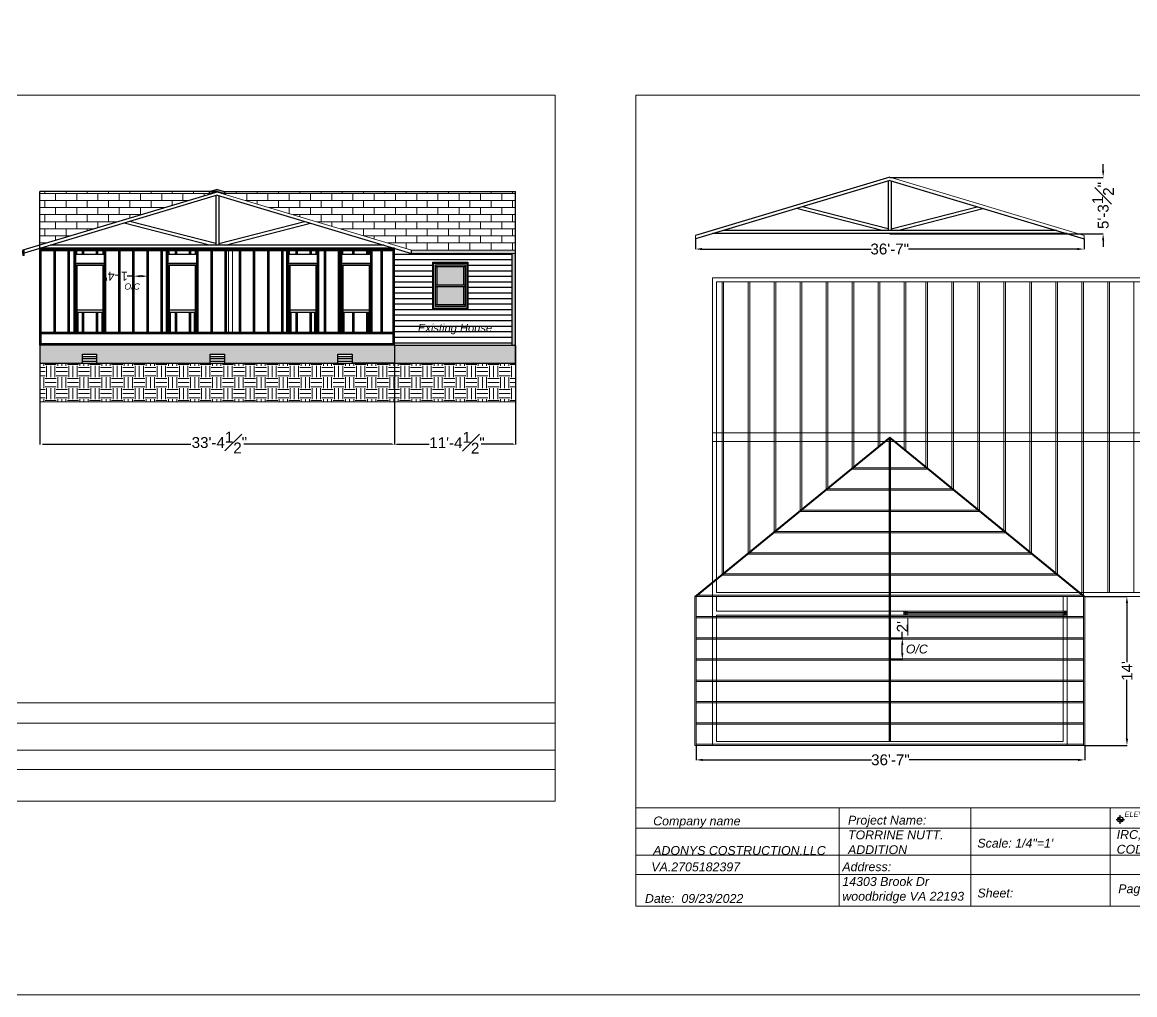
# Model space of a CAD drawing. Header units: inches. Extents: x 173 to 6056, y 183 to 2455.
# Drawn here: x 2074 to 3331, y 183 to 1281 of the extents above; entities that cross this region are included whole.
import ezdxf

# ---------------------------------------------------------------- set-up
doc = ezdxf.new("R2010")
doc.units = ezdxf.units.IN
doc.header["$MEASUREMENT"] = 0
doc.header["$PDMODE"] = 2
doc.header["$PDSIZE"] = 5
doc.layers.add('Back wall framing', color=7, linetype='Continuous')
doc.layers.add('Insulation', color=7, linetype='Continuous')
doc.styles.add('Annotative', font='arial.ttf')
doc.styles.get("Standard").update_dxf_attribs({"font": 'ariali.ttf', "height": 10})
doc.dimstyles.get("Standard").update_dxf_attribs({"dimtxt": 12.25, "dimasz": 7.43, "dimexe": 0.18, "dimexo": 0.0625, "dimgap": 0.09, "dimtad": 0, "dimzin": 0, "dimdsep": 46, "dimlunit": 4, "dimtxsty": 'Annotative', "dimcen": 0.09, "dimadec": 0, "dimazin": 0, "dimtfac": 1, "dimtofl": 0, "dimtmove": 0, "dimatfit": 3, "dimfxl": 1, "dimfrac": 1, "dimtolj": 1, "dimtzin": 0, "dimlwd": -1, "dimarcsym": 0})

# ---------------------------------------------------------------- blocks, each defined once
blk = doc.blocks.new('*D50')
at = {"color": 0, "ltscale": 0.08, "transparency": 16777216}
for p, q in [((3068, 585.1), (3068, 592.5)), ((3068, 568.5), (3068, 577.6))]:
    blk.add_line(p, q, dxfattribs=at)
at = {"color": 0, "lineweight": -2, "ltscale": 0.08, "transparency": 16777216}
for p, q in [((3054.6, 585.1), (3068.2, 585.1)), ((3054.6, 561.1), (3068.2, 561.1))]:
    blk.add_line(p, q, dxfattribs=at)
at = {"color": 0, "linetype": 'Continuous', "lineweight": 0, "ltscale": 0.08, "transparency": 16777216}
for points in [[(3066.8, 577.6), (3069.3, 577.6), (3068, 585.1)], [(3066.8, 568.5), (3069.3, 568.5), (3068, 561.1)]]:
    blk.add_solid(points, dxfattribs=at)
at = {"layer": 'Defpoints', "color": 0, "linetype": 'Continuous', "lineweight": 0, "ltscale": 0.08, "transparency": 16777216}
for p in [(3054.6, 585.1), (3068, 585.1), (3054.6, 561.1)]:
    blk.add_point(p, dxfattribs=at)
at = {"color": 0, "linetype": 'Continuous', "lineweight": 0, "ltscale": 0.08, "transparency": 16777216, "insert": (3068, 598.3), "char_height": 12.25, "attachment_point": 5, "rotation": 90, "style": 'Annotative'}
blk.add_mtext("\\A1;2'", dxfattribs=at)
blk = doc.blocks.new('*D51')
at = {"color": 0, "lineweight": -2, "ltscale": 0.08, "transparency": 16777216}
for p, q in [((3274.1, 632.3), (3321.9, 632.3)), ((3274.1, 464.3), (3321.9, 464.3))]:
    blk.add_line(p, q, dxfattribs=at)
at = {"color": 0, "ltscale": 0.08, "transparency": 16777216}
for p, q in [((3321.7, 624.9), (3321.7, 558.2)), ((3321.7, 471.8), (3321.7, 538.4))]:
    blk.add_line(p, q, dxfattribs=at)
at = {"color": 0, "linetype": 'Continuous', "lineweight": 0, "ltscale": 0.08, "transparency": 16777216}
for points in [[(3320.4, 624.9), (3322.9, 624.9), (3321.7, 632.3)], [(3320.4, 471.8), (3322.9, 471.8), (3321.7, 464.3)]]:
    blk.add_solid(points, dxfattribs=at)
at = {"layer": 'Defpoints', "color": 0, "linetype": 'Continuous', "lineweight": 0, "ltscale": 0.08, "transparency": 16777216}
for p in [(3274.1, 632.3), (3321.7, 632.3), (3274.1, 464.3)]:
    blk.add_point(p, dxfattribs=at)
at = {"color": 0, "linetype": 'Continuous', "lineweight": 0, "ltscale": 0.08, "transparency": 16777216, "insert": (3321.7, 548.3), "char_height": 12.25, "attachment_point": 5, "rotation": 90, "style": 'Annotative'}
blk.add_mtext("\\A1;14'", dxfattribs=at)
blk = doc.blocks.new('*D52')
at = {"color": 0, "lineweight": -2, "ltscale": 0.08, "transparency": 16777216}
for p, q in [((2835.1, 464.3), (2835.1, 447.7)), ((3274.1, 464.3), (3274.1, 447.7))]:
    blk.add_line(p, q, dxfattribs=at)
at = {"color": 0, "ltscale": 0.08, "transparency": 16777216}
for p, q in [((2842.5, 447.9), (3033.4, 447.9)), ((3266.6, 447.9), (3075.7, 447.9))]:
    blk.add_line(p, q, dxfattribs=at)
at = {"color": 0, "linetype": 'Continuous', "lineweight": 0, "ltscale": 0.08, "transparency": 16777216}
for points in [[(2842.5, 449.1), (2842.5, 446.6), (2835.1, 447.9)], [(3266.6, 449.1), (3266.6, 446.6), (3274.1, 447.9)]]:
    blk.add_solid(points, dxfattribs=at)
at = {"layer": 'Defpoints', "color": 0, "linetype": 'Continuous', "lineweight": 0, "ltscale": 0.08, "transparency": 16777216}
for p in [(2835.1, 464.3), (3274.1, 464.3), (2835.1, 447.9)]:
    blk.add_point(p, dxfattribs=at)
at = {"color": 0, "linetype": 'Continuous', "lineweight": 0, "ltscale": 0.08, "transparency": 16777216, "insert": (3054.6, 447.9), "char_height": 12.25, "attachment_point": 5, "style": 'Annotative'}
blk.add_mtext('\\A1;36\'-7"', dxfattribs=at)
blk = doc.blocks.new('*D53')
at = {"color": 0, "lineweight": -2, "ltscale": 0.08, "transparency": 16777216}
for p, q in [((2834.4, 1036.3), (2834.4, 1024.5)), ((3273.3, 1036.3), (3273.3, 1024.5))]:
    blk.add_line(p, q, dxfattribs=at)
at = {"color": 0, "ltscale": 0.08, "transparency": 16777216}
for p, q in [((2841.8, 1024.7), (3032.7, 1024.7)), ((3265.8, 1024.7), (3074.9, 1024.7))]:
    blk.add_line(p, q, dxfattribs=at)
at = {"color": 0, "linetype": 'Continuous', "lineweight": 0, "ltscale": 0.08, "transparency": 16777216}
for points in [[(2841.8, 1026), (2841.8, 1023.5), (2834.4, 1024.7)], [(3265.8, 1026), (3265.8, 1023.5), (3273.3, 1024.7)]]:
    blk.add_solid(points, dxfattribs=at)
at = {"layer": 'Defpoints', "color": 0, "linetype": 'Continuous', "lineweight": 0, "ltscale": 0.08, "transparency": 16777216}
for p in [(2834.4, 1036.4), (3273.3, 1036.3), (3273.3, 1024.7)]:
    blk.add_point(p, dxfattribs=at)
at = {"color": 0, "linetype": 'Continuous', "lineweight": 0, "ltscale": 0.08, "transparency": 16777216, "insert": (3053.8, 1024.7), "char_height": 12.25, "attachment_point": 5, "style": 'Annotative'}
blk.add_mtext('\\A1;36\'-7"', dxfattribs=at)
blk = doc.blocks.new('*D54')
at = {"color": 0, "ltscale": 0.08, "transparency": 16777216}
for p, q in [((3294.8, 1113.2), (3294.8, 1120.6)), ((3294.8, 1034.7), (3294.8, 1027.3))]:
    blk.add_line(p, q, dxfattribs=at)
at = {"color": 0, "lineweight": -2, "ltscale": 0.08, "transparency": 16777216}
for p, q in [((3053.9, 1105.7), (3295, 1105.7)), ((3053.9, 1042.1), (3295, 1042.1))]:
    blk.add_line(p, q, dxfattribs=at)
at = {"color": 0, "linetype": 'Continuous', "lineweight": 0, "ltscale": 0.08, "transparency": 16777216}
for points in [[(3293.6, 1113.2), (3296, 1113.2), (3294.8, 1105.7)], [(3293.6, 1034.7), (3296, 1034.7), (3294.8, 1042.1)]]:
    blk.add_solid(points, dxfattribs=at)
at = {"layer": 'Defpoints', "color": 0, "linetype": 'Continuous', "lineweight": 0, "ltscale": 0.08, "transparency": 16777216}
for p in [(3053.8, 1105.7), (3294.8, 1105.7), (3053.8, 1042.1)]:
    blk.add_point(p, dxfattribs=at)
at = {"color": 0, "linetype": 'Continuous', "lineweight": 0, "ltscale": 0.08, "transparency": 16777216, "insert": (3294.8, 1073.9), "char_height": 12.25, "attachment_point": 5, "rotation": 90, "style": 'Annotative'}
blk.add_mtext('\\A1;5\'-3{\\H1x;\\S1#2;}"', dxfattribs=at)
blk = doc.blocks.new('Elevation Symbol - Imperial')
at = {"color": 0}
for p, q in [((0, 0), (0.2, 0)), ((0.1, -0.1), (0.1, 0.1))]:
    blk.add_line(p, q, dxfattribs=at)
at = {"color": 0, "const_width": 0.0625}
for points in [[(0.1, 0.03125, 0.41421356), (0.06875, 0, 1)], [(0.1, -0.03125, 0.41421356), (0.13125, 0, 1)]]:
    blk.add_lwpolyline(points, format="xyb", dxfattribs=at)
at = {"color": 0}
blk.add_circle((0.1, 0), 0.0625, dxfattribs=at)
blk.add_attdef('ELEVATION', (0.2, 0.0625), '', height=0.125, dxfattribs=at)
blk = doc.blocks.new('*U111')
at = {"layer": 'Insulation', "linetype": 'Continuous', "lineweight": 0, "ltscale": 0.2}
for p, q in [((-475.1, -374.7), (-475.1, -485.9)), ((-326.3, -374.7), (-326.3, -485.9)), ((-168.9, -374.7), (-168.9, -485.9)), ((-704.6, -397.8), (808.7, -397.8)), ((-704.6, -428.3), (808.7, -428.3)), ((-704.6, -450), (808.7, -450))]:
    blk.add_line(p, q, dxfattribs=at)
for points in [[(-704.6, 430), (808.7, 430), (808.7, -374.7), (-704.6, -374.7)], [(-704.6, -374.7), (808.7, -374.7), (808.7, -485.9), (-704.6, -485.9)]]:
    blk.add_lwpolyline(points, close=True, dxfattribs=at)
at = {"layer": 'Insulation', "linetype": 'Continuous', "lineweight": 0, "ltscale": 0.2, "xscale": 48, "yscale": 48, "zscale": 48}
blk.add_blockref('Elevation Symbol - Imperial', (-162.3, -388), dxfattribs=at).add_auto_attribs({'ELEVATION': 'ELEV'})
at = {"linetype": 'Continuous', "lineweight": 0, "ltscale": 0.08, "char_height": 10, "attachment_point": 1}
for s, width, insert in [('IRC,2018 INTER, CONS. CODE', 161.562, (-161.6, -399.9)), ('VA.2705182397', 17.494, (-687.1, -436.5))]:
    blk.add_mtext_dynamic_manual_height_columns(s, width=width, gutter_width=50, heights=[0], dxfattribs=dict(at, insert=insert))
at = {"layer": 'Insulation', "linetype": 'Continuous', "lineweight": 0, "ltscale": 0.2, "char_height": 10, "attachment_point": 1}
for s, insert in [('Company name \\P\\PADONYS COSTRUCTION.LLC', (-685, -384.6)), ("16'", (-123.8, -380.4)), ('Page#', (-159.8, -461.2)), ('Sheet:', (-318.8, -466))]:
    blk.add_mtext(s, dxfattribs=dict(at, insert=insert))
for s, width, gutter_width, insert in [('Project Name:\\PTORRINE NUTT.  \\PADDITION ', 129.423, 20, (-465, -383.7)), ('Scale: 1/4"=1\'', 133.022, 50, (-318.9, -409.7)), ('Address:\\P14303 Brook Dr\\Pwoodbridge VA 22193', 143.463, 50, (-471.4, -436.3))]:
    blk.add_mtext_dynamic_manual_height_columns(s, width=width, gutter_width=gutter_width, heights=[0], dxfattribs=dict(at, insert=insert))
at = {"layer": 'Insulation', "linetype": 'Continuous', "lineweight": 0, "ltscale": 0.2, "insert": (-694.3, -472.1), "char_height": 10, "width": 141.209, "attachment_point": 1}
blk.add_mtext('Date:  09/23/2022', dxfattribs=at)
blk = doc.blocks.new('*D80')
at = {"color": 0, "ltscale": 0.08, "transparency": 16777216}
for p, q in [((2199.9, 994.1), (2192.5, 994.1)), ((2208.5, 994.1), (2207.4, 994.1))]:
    blk.add_line(p, q, dxfattribs=at)
at = {"color": 0, "lineweight": -2, "ltscale": 0.08, "transparency": 16777216}
for p, q in [((2199.9, 994.1), (2199.9, 993.9)), ((2215.9, 994.1), (2215.9, 993.9))]:
    blk.add_line(p, q, dxfattribs=at)
at = {"color": 0, "linetype": 'Continuous', "lineweight": 0, "ltscale": 0.08, "transparency": 16777216}
for points in [[(2207.4, 995.3), (2207.4, 992.9), (2199.9, 994.1)], [(2208.5, 995.3), (2208.5, 992.9), (2215.9, 994.1)]]:
    blk.add_solid(points, dxfattribs=at)
at = {"layer": 'Defpoints', "color": 0, "linetype": 'Continuous', "lineweight": 0, "ltscale": 0.08, "transparency": 16777216}
for p in [(2199.9, 994.1), (2215.9, 994.1), (2215.9, 994.1)]:
    blk.add_point(p, dxfattribs=at)
at = {"color": 0, "linetype": 'Continuous', "lineweight": 0, "ltscale": 0.08, "transparency": 16777216, "insert": (2179.6, 994.1), "char_height": 10, "attachment_point": 5, "rotation": 180, "style": 'Annotative'}
blk.add_mtext('\\A1;1\'-4"', dxfattribs=at)
blk = doc.blocks.new('*U113')
at = {"layer": 'Insulation', "linetype": 'Continuous', "lineweight": 0, "ltscale": 0.2}
for p, q in [((-475.1, -374.7), (-475.1, -485.9)), ((-326.3, -374.7), (-326.3, -485.9)), ((-168.9, -374.7), (-168.9, -485.9)), ((-704.6, -397.8), (699.8, -397.8)), ((-704.6, -428.3), (699.8, -428.3)), ((-704.6, -450), (699.8, -450))]:
    blk.add_line(p, q, dxfattribs=at)
for points in [[(-704.6, 311.5), (699.8, 311.5), (699.8, -374.7), (-704.6, -374.7)], [(-704.6, -374.7), (699.8, -374.7), (699.8, -485.9), (-704.6, -485.9)]]:
    blk.add_lwpolyline(points, close=True, dxfattribs=at)
at = {"layer": 'Insulation', "linetype": 'Continuous', "lineweight": 0, "ltscale": 0.2, "xscale": 48, "yscale": 48, "zscale": 48}
blk.add_blockref('Elevation Symbol - Imperial', (-162.3, -388), dxfattribs=at).add_auto_attribs({'ELEVATION': 'ELEV'})
at = {"linetype": 'Continuous', "lineweight": 0, "ltscale": 0.08, "char_height": 10, "attachment_point": 1}
for s, width, insert in [('IRC,2018 INTER, CONS. CODE', 161.562, (-161.6, -399.9)), ('VA.2705182397', 17.494, (-687.1, -436.5))]:
    blk.add_mtext_dynamic_manual_height_columns(s, width=width, gutter_width=50, heights=[0], dxfattribs=dict(at, insert=insert))
at = {"layer": 'Insulation', "linetype": 'Continuous', "lineweight": 0, "ltscale": 0.2, "char_height": 10, "attachment_point": 1}
for s, insert in [('Company name \\P\\PADONYS COSTRUCTION.LLC', (-685, -384.6)), ("16'", (-123.8, -380.4)), ('Page#', (-159.8, -461.2)), ('Sheet:', (-318.8, -466))]:
    blk.add_mtext(s, dxfattribs=dict(at, insert=insert))
for s, width, gutter_width, insert in [('Project Name:\\PTORRINE NUTT.  \\PADDITION ', 129.423, 20, (-465, -383.7)), ('Scale: 1/4"=1\'', 133.022, 50, (-318.9, -409.7)), ('Address:\\P14303 Brook Dr\\Pwoodbridge VA 22193', 143.463, 50, (-471.4, -436.3))]:
    blk.add_mtext_dynamic_manual_height_columns(s, width=width, gutter_width=gutter_width, heights=[0], dxfattribs=dict(at, insert=insert))
at = {"layer": 'Insulation', "linetype": 'Continuous', "lineweight": 0, "ltscale": 0.2, "insert": (-694.3, -472.1), "char_height": 10, "width": 141.209, "attachment_point": 1}
blk.add_mtext('Date:  09/23/2022', dxfattribs=at)

msp = doc.modelspace()

# ---------------------------------------------------------------- hatches: boundary and pattern name
at = {"linetype": 'Continuous', "lineweight": 0, "ltscale": 0.2}
h = msp.add_hatch(dxfattribs=at)
h.set_pattern_fill('AR-BRSTD', scale=3, angle=900)
h.set_pattern_definition([(180, (4487.604, 1103.612), (-7e-15, -8.001), []), (270, (4487.604, 1103.612), (12, -8.001), [8.001, -8.001])])
h.paths.add_polyline_path([(2513.885, 1023.407), (2631.174, 1023.407), (2631.174, 1089.804), (2301.613, 1089.804), (2303.069, 1089.383), (2303.069, 1087.3), (2295.513, 1089.489), (2294.408, 1089.158)])
h.paths.add_polyline_path([(2094.174, 1029.223), (2295.513, 1089.489), (2294.424, 1089.804), (2285.78, 1087.3), (2285.78, 1089.804), (2094.174, 1089.804)])
h = msp.add_hatch(color=250, dxfattribs=at)
h.dxf.hatch_style = 1
h.paths.add_polyline_path([(2513.885, 1019.753), (2631.174, 1019.753), (2631.174, 1023.407), (2513.885, 1023.407)])
h.paths.add_polyline_path([(2627.174, 916.058), (2631.174, 916.058), (2631.174, 1019.753), (2627.174, 1019.753)])
at = {"linetype": 'Continuous', "lineweight": 0, "ltscale": 0.08}
h = msp.add_hatch(dxfattribs=at)
h.set_pattern_fill('EARTH', scale=50, angle=900)
h.set_pattern_definition([(180, (4487.604, 1103.612), (-12.5, -12.5), [12.5, -12.5]), (180, (4487.604, 1098.924), (-12.5, -12.5), [12.5, -12.5]), (180, (4487.604, 1094.237), (-12.5, -12.5), [12.5, -12.5]), (270, (4486.041, 1092.674), (12.5, -12.5), [12.5, -12.5]), (270, (4481.354, 1092.674), (12.5, -12.5), [12.5, -12.5]), (270, (4476.666, 1092.674), (12.5, -12.5), [12.5, -12.5])])
h.paths.add_polyline_path([(2094.174, 896.058), (2094.174, 852.381), (2494.674, 852.381), (2494.674, 896.058), (2446.674, 896.058)])
h.paths.add_polyline_path([(2631.174, 852.381), (2631.174, 896.058), (2494.674, 896.058), (2494.674, 852.381)])
at = {"layer": 'Back wall framing'}
h = msp.add_hatch(color=250, dxfattribs=at)
h.dxf.hatch_style = 1
h.paths.add_polyline_path([(2294.424, 1089.804), (2303.069, 1087.3), (2303.069, 1089.383), (2294.424, 1091.886), (2285.78, 1089.383), (2285.78, 1087.3)])
h = msp.add_hatch(dxfattribs=at)
h.set_pattern_fill('LINE', color=256, scale=50, angle=900)
h.set_pattern_definition([(180, (4487.6036, 3706.512), (-5e-15, -6.25), [])])
h.paths.add_polyline_path([(2627.174, 916.058), (2627.174, 1021.493), (2494.674, 1021.493), (2494.674, 916.058)])
h.paths.add_polyline_path([(2537.732, 956.694), (2537.732, 1009.943), (2577.289, 1009.943), (2577.289, 956.694)], flags=16)
h.paths.add_polyline_path([(2538.732, 957.694), (2538.732, 1008.943), (2576.289, 1008.943), (2576.289, 957.694)], flags=0)
h.paths.add_polyline_path([(2540.732, 959.694), (2540.732, 1006.943), (2574.289, 1006.943), (2574.289, 959.694)], flags=0)
h.paths.add_polyline_path([(2542.732, 961.694), (2542.732, 982.318), (2572.289, 982.318), (2572.289, 961.694)], flags=0)
h.paths.add_polyline_path([(2542.732, 984.318), (2542.732, 1004.943), (2572.289, 1004.943), (2572.289, 984.318)], flags=0)
h = msp.add_hatch(color=250, dxfattribs=at)
h.dxf.hatch_style = 1
h.paths.add_polyline_path([(2537.732, 1009.943), (2537.732, 956.694), (2577.289, 956.694), (2577.289, 1009.943)])
h.paths.add_polyline_path([(2576.289, 1008.943), (2576.289, 957.694), (2538.732, 957.694), (2538.732, 1008.943)], flags=16)
h.paths.add_polyline_path([(2572.289, 982.318), (2572.289, 961.694), (2542.732, 961.694), (2542.732, 982.318)], flags=0)
h = msp.add_hatch(color=250, dxfattribs=at)
h.dxf.hatch_style = 1
h.paths.add_polyline_path([(2538.732, 1008.943), (2538.732, 957.694), (2576.289, 957.694), (2576.289, 1008.943)])
h.paths.add_polyline_path([(2572.289, 982.318), (2572.289, 961.694), (2542.732, 961.694), (2542.732, 982.318)], flags=16)
h = msp.add_hatch(color=256, dxfattribs=at)
h.dxf.hatch_style = 1
h.set_gradient(color1=(0, 191, 255), color2=(0, 0, 255), tint=1)
h.paths.add_polyline_path([(2572.289, 984.318), (2572.289, 1004.943), (2542.732, 1004.943), (2542.732, 984.318)])
h.paths.add_polyline_path([(2572.289, 961.694), (2572.289, 982.318), (2542.732, 982.318), (2542.732, 961.694)])
h = msp.add_hatch(dxfattribs=at)
h.set_pattern_fill('AR-CONC', color=256, angle=900)
h.set_pattern_definition([(230, (4487.6036, 3706.512), (-7.172602, 0.627521), [0.75, -8.25]), (175, (4487.6036, 3706.512), (1.387513, -7.521921), [0.6, -6.6]), (280.45144, (4487.006, 3706.5645), (-5.785088, -6.8944), [0.637402, -7.011421]), (226.1842, (4487.604, 3704.512), (-10.672413, 1.655193), [1.125, -12.375]), (276.63564, (4486.714, 3704.65), (-9.34662, -9.741186), [0.956103, -10.517138]), (171.18416, (4487.604, 3704.512), (-9.34662, -9.741186), [0.9, -9.9]), (201, (4486.6036, 3705.012), (-5.9690705, 4.026189), [0.75, -8.25]), (146, (4486.6036, 3705.012), (-2.433153, -7.2515), [0.6, -6.6]), (251.45144, (4486.106, 3705.348), (-8.402224, -3.225312), [0.637402, -7.011421]), (217.5, (4487.6036, 3706.5122), (-0.1215986, -3.3289385), [0, -6.52, 0, -6.7, 0, -6.625]), (187.5, (4487.6036, 3706.5122), (-2.6306954, -3.944117), [0, -3.82, 0, -6.37, 0, -2.525]), (147.5, (4489.8336, 3706.5122), (-5.3382244, 0.2255487), [0, -2.5, 0, -7.8, 0, -10.35]), (137.5, (4490.8336, 3706.512), (-5.8318617, -1.00105), [0, -3.25, 0, -5.18, 0, -7.35])])
h.paths.add_polyline_path([(2302.424, 896.058), (2430.674, 896.058), (2430.674, 906.058), (2446.674, 906.058), (2446.674, 896.058), (2494.674, 896.058), (2494.674, 916.058), (2094.174, 916.058), (2094.174, 896.058), (2142.174, 896.058), (2142.174, 906.058), (2158.174, 906.058), (2158.174, 896.058), (2286.424, 896.058), (2286.424, 906.058), (2302.424, 906.058)])
h.paths.add_polyline_path([(2494.674, 896.058), (2631.174, 896.058), (2631.174, 916.058), (2494.674, 916.058)])

# ---------------------------------------------------------------- linework, layer by layer
at = {"linetype": 'Continuous', "lineweight": 0, "ltscale": 0.08}
for p, q in [((2834.352, 1036.399), (2834.352, 1040.052)), ((3273.273, 1036.332), (3273.273, 1039.986)), ((2076.464, 1023.922), (2074.964, 1017.473)), ((2074.964, 1023.473), (2074.964, 1017.473)), ((2076.464, 1017.473), (2074.964, 1023.473)), ((2097.674, 1025.558), (2094.174, 1024.058)), ((2094.174, 1024.058), (2094.174, 1025.558)), ((2094.174, 1025.558), (2097.674, 1024.058)), ((2094.174, 1024.058), (2097.674, 1024.058)), ((2097.674, 1024.058), (2097.674, 1025.558)), ((2491.167, 1024.058), (2491.167, 1025.558)), ((2491.167, 1025.558), (2494.667, 1024.058)), ((2494.667, 1025.558), (2491.167, 1024.058)), ((2494.667, 1024.058), (2491.167, 1024.058)), ((2494.667, 1024.058), (2494.667, 1025.558)), ((2074.964, 1017.473), (2076.464, 1017.473)), ((2074.964, 1017.473), (2076.464, 1017.473)), ((2200.671, 994.132), (2199.171, 994.132)), ((2216.671, 994.132), (2215.171, 994.132)), ((2094.174, 852.381), (2631.174, 852.381)), ((2858.062, 817.323), (2873.062, 817.323)), ((3069.562, 615.823), (2858.062, 615.823)), ((3069.562, 615.823), (3069.562, 611.323)), ((3069.562, 615.823), (3254.062, 615.823)), ((3069.562, 611.323), (2858.062, 611.323)), ((3254.062, 614.323), (3069.562, 614.323)), ((3254.062, 612.823), (3069.562, 612.823)), ((3254.062, 611.323), (3069.562, 611.323)), ((3074.062, 608.323), (3074.062, 588.364)), ((3054.562, 585.823), (3054.562, 584.323)), ((3054.562, 561.823), (3054.562, 560.323))]:
    msp.add_line(p, q, dxfattribs=at)
at = {"linetype": 'ByBlock', "lineweight": 0, "ltscale": 0.08}
for p, q in [((3069.562, 614.323), (3073.562, 615.823)), ((3073.562, 614.323), (3069.562, 615.823)), ((3073.562, 611.323), (3073.562, 615.823)), ((3073.562, 615.823), (3073.562, 614.323)), ((3249.562, 614.323), (3254.062, 615.823)), ((3254.062, 614.323), (3249.562, 615.823)), ((3254.062, 615.823), (3254.062, 614.323)), ((3069.562, 612.823), (3073.562, 614.323)), ((3073.562, 612.823), (3069.562, 614.323)), ((3069.562, 611.323), (3073.562, 612.823)), ((3073.562, 611.323), (3069.562, 612.823)), ((3069.562, 611.323), (3073.562, 611.323)), ((3073.562, 614.323), (3073.562, 612.823)), ((3073.562, 612.823), (3073.562, 611.323)), ((3249.562, 612.823), (3254.062, 614.323)), ((3254.062, 612.823), (3249.562, 614.323)), ((3249.562, 611.323), (3254.062, 612.823)), ((3254.062, 611.323), (3249.562, 612.823)), ((3254.062, 614.323), (3254.062, 612.823)), ((3254.062, 612.823), (3254.062, 611.323))]:
    msp.add_line(p, q, dxfattribs=at)
at = {"linetype": 'Continuous', "lineweight": 0, "ltscale": 0.08}
msp.add_lwpolyline([(172.856, 2454.82), (6055.515, 2454.82), (6055.515, 182.679), (172.856, 182.679)], close=True, dxfattribs=at)
at = {"layer": 'Back wall framing'}
for p, q in [((3053.796, 1105.737), (2834.352, 1040.052)), ((3053.812, 1102.089), (2834.352, 1036.399)), ((3052.062, 1101.582), (3052.062, 1045.637)), ((3053.812, 1102.089), (3273.273, 1036.332)), ((3055.562, 1101.582), (3055.562, 1045.637)), ((2295.513, 1089.489), (2074.964, 1023.473)), ((2294.424, 1085.51), (2076.464, 1020.269)), ((2094.174, 1025.558), (2094.174, 1089.804)), ((2294.424, 1089.804), (2094.174, 1089.804)), ((2294.424, 1091.886), (2285.223, 1089.221)), ((2294.424, 1089.804), (2285.78, 1087.3)), ((2285.78, 1087.3), (2285.78, 1089.383)), ((2292.674, 1085.003), (2292.674, 1029.058)), ((2294.424, 1091.886), (2303.625, 1089.221)), ((2294.424, 1089.804), (2303.069, 1087.3)), ((2294.424, 1085.51), (2513.885, 1019.753)), ((2296.174, 1085.003), (2296.174, 1029.058)), ((2301.613, 1089.804), (2631.174, 1089.804)), ((2303.069, 1087.3), (2303.069, 1089.383)), ((2631.174, 916.058), (2631.174, 1089.804)), ((3045.088, 1045.637), (2948.692, 1070.623)), ((3052.062, 1047.444), (2955.165, 1072.561)), ((3055.562, 1047.444), (3152.405, 1072.547)), ((3062.537, 1045.637), (3158.875, 1070.609)), ((2292.674, 1030.865), (2195.777, 1055.982)), ((2296.174, 1030.865), (2393.017, 1055.968)), ((2285.7, 1029.058), (2189.304, 1054.045)), ((2303.149, 1029.058), (2399.487, 1054.03)), ((3242.219, 1045.637), (2865.214, 1045.637)), ((3254.062, 1042.137), (2853.562, 1042.137)), ((2074.964, 1019.82), (2074.964, 1023.473)), ((2074.964, 1021.493), (2074.964, 1021.493)), ((2076.464, 1017.473), (2076.464, 1023.922)), ((2494.674, 1025.558), (2094.174, 1025.558)), ((2094.174, 1025.558), (2094.174, 1024.058)), ((2494.674, 1024.058), (2094.174, 1024.058)), ((2094.174, 917.558), (2094.174, 1024.058)), ((2494.674, 1022.558), (2094.174, 1022.558)), ((2095.674, 931.058), (2095.674, 1022.558)), ((2482.831, 1029.058), (2105.826, 1029.058)), ((2110.174, 931.058), (2110.174, 1022.558)), ((2111.674, 931.058), (2111.674, 1022.558)), ((2126.174, 931.058), (2126.174, 1022.558)), ((2127.674, 931.058), (2127.674, 1022.558)), ((2132.671, 931.058), (2132.671, 1022.558)), ((2134.171, 931.058), (2134.171, 1022.558)), ((2134.171, 931.058), (2134.171, 1022.558)), ((2135.671, 1018.558), (2135.671, 1022.558)), ((2142.174, 1018.558), (2142.174, 1022.558)), ((2143.674, 1018.558), (2143.674, 1022.558)), ((2158.174, 1018.558), (2158.174, 1022.558)), ((2159.674, 1018.558), (2159.674, 1022.558)), ((2165.671, 1018.558), (2165.671, 1022.558)), ((2167.171, 931.058), (2167.171, 1022.558)), ((2167.171, 931.058), (2167.171, 1022.558)), ((2168.671, 931.058), (2168.671, 1022.558)), ((2183.171, 931.058), (2183.171, 1022.558)), ((2183.171, 931.058), (2183.171, 1022.558)), ((2184.671, 931.058), (2184.671, 1022.558)), ((2199.171, 931.058), (2199.171, 1022.558)), ((2199.171, 931.058), (2199.171, 1022.558)), ((2200.671, 931.058), (2200.671, 1022.558)), ((2215.171, 931.058), (2215.171, 1022.558)), ((2215.171, 931.058), (2215.171, 1022.558)), ((2216.671, 931.058), (2216.671, 1022.558)), ((2231.171, 931.058), (2231.171, 1022.558)), ((2231.171, 931.058), (2231.171, 1022.558)), ((2232.671, 931.058), (2232.671, 1022.558)), ((2236.952, 931.058), (2236.952, 1022.558)), ((2236.952, 931.058), (2236.952, 1022.558)), ((2238.452, 931.058), (2238.452, 1022.558)), ((2238.452, 931.058), (2238.452, 1022.558)), ((2238.452, 931.058), (2238.452, 1022.558)), ((2239.952, 1018.558), (2239.952, 1022.558)), ((2247.171, 1018.558), (2247.171, 1022.558)), ((2248.671, 1018.558), (2248.671, 1022.558)), ((2263.171, 1018.558), (2263.171, 1022.558)), ((2264.671, 1018.558), (2264.671, 1022.558)), ((2269.952, 1018.558), (2269.952, 1022.558)), ((2269.952, 1018.558), (2269.952, 1022.558)), ((2271.452, 931.058), (2271.452, 1022.558)), ((2271.452, 931.058), (2271.452, 1022.558)), ((2271.452, 931.058), (2271.452, 1022.558)), ((2272.952, 931.058), (2272.952, 1022.558)), ((2287.452, 931.058), (2287.452, 1022.558)), ((2288.952, 931.058), (2288.952, 1022.558)), ((2303.452, 931.058), (2303.452, 1022.558)), ((2304.952, 931.058), (2304.952, 1022.558)), ((2319.452, 931.058), (2319.452, 1022.558)), ((2320.952, 931.058), (2320.952, 1022.558)), ((2335.452, 931.058), (2335.452, 1022.558)), ((2335.452, 931.058), (2335.452, 1022.558)), ((2336.952, 931.058), (2336.952, 1022.558)), ((2336.952, 931.058), (2336.952, 1022.558)), ((2351.452, 931.058), (2351.452, 1022.558)), ((2352.952, 931.058), (2352.952, 1022.558)), ((2367.452, 931.058), (2367.452, 1022.558)), ((2368.952, 931.058), (2368.952, 1022.558)), ((2373.062, 931.058), (2373.062, 1022.558)), ((2374.539, 931.058), (2374.539, 1022.558)), ((2374.562, 931.058), (2374.562, 1022.558)), ((2376.039, 1018.558), (2376.039, 1022.558)), ((2383.452, 1018.558), (2383.452, 1022.558)), ((2383.452, 1018.558), (2383.452, 1022.558)), ((2384.952, 1018.558), (2384.952, 1022.558)), ((2384.952, 1018.558), (2384.952, 1022.558)), ((2399.452, 1018.558), (2399.452, 1022.558)), ((2399.452, 1018.558), (2399.452, 1022.558)), ((2400.952, 1018.558), (2400.952, 1022.558)), ((2400.952, 1018.558), (2400.952, 1022.558)), ((2406.062, 1018.558), (2406.062, 1022.558)), ((2407.539, 931.058), (2407.539, 1022.558)), ((2407.562, 931.058), (2407.562, 1022.558)), ((2409.039, 931.058), (2409.039, 1022.558)), ((2415.452, 931.058), (2415.452, 1022.558)), ((2416.952, 931.058), (2416.952, 1022.558)), ((2431.452, 931.058), (2431.452, 1022.558)), ((2432.952, 931.058), (2432.952, 1022.558)), ((2433.109, 931.058), (2433.109, 1022.558)), ((2434.609, 931.058), (2434.609, 1022.558)), ((2434.609, 931.058), (2434.609, 1022.558)), ((2436.109, 1018.558), (2436.109, 1022.558)), ((2447.452, 1018.558), (2447.452, 1022.558)), ((2448.952, 1018.558), (2448.952, 1022.558)), ((2463.452, 1018.558), (2463.452, 1022.558)), ((2464.952, 1018.558), (2464.952, 1022.558)), ((2466.225, 1018.558), (2466.225, 1022.558)), ((2467.725, 931.058), (2467.725, 1022.558)), ((2467.725, 931.058), (2467.725, 1022.558)), ((2469.225, 931.058), (2469.225, 1022.558)), ((2479.452, 931.058), (2479.452, 1022.558)), ((2480.952, 931.058), (2480.952, 1022.558)), ((2493.167, 931.058), (2493.167, 1022.558)), ((2494.667, 917.558), (2494.667, 1025.558)), ((2494.674, 916.058), (2494.674, 1025.558)), ((2494.674, 916.058), (2494.674, 1025.558)), ((2513.885, 1019.753), (2513.885, 1023.407)), ((2627.174, 1019.753), (2627.174, 916.058)), ((2134.171, 1006.558), (2167.171, 1006.558)), ((2135.671, 931.058), (2135.671, 1006.558)), ((2135.799, 953.558), (2135.799, 1006.558)), ((2165.671, 931.058), (2165.671, 1006.558)), ((2238.452, 1006.558), (2271.452, 1006.558)), ((2239.952, 931.058), (2239.952, 1006.558)), ((2240.049, 953.558), (2240.049, 1006.558)), ((2269.952, 931.058), (2269.952, 1006.558)), ((2374.562, 1006.558), (2407.539, 1006.558)), ((2376.039, 931.058), (2376.039, 1006.558)), ((2376.174, 953.558), (2376.174, 1006.558)), ((2406.062, 931.058), (2406.062, 1006.558)), ((2434.609, 1006.558), (2467.725, 1006.558)), ((2436.109, 931.058), (2436.109, 1006.558)), ((2436.174, 953.558), (2436.174, 1006.558)), ((2466.225, 931.058), (2466.225, 1006.558)), ((2540.732, 1004.943), (2574.289, 1004.943)), ((2542.732, 984.318), (2542.732, 1004.943)), ((2572.289, 1004.943), (2572.289, 984.318)), ((2540.732, 984.318), (2574.289, 984.318)), ((2540.732, 982.318), (2574.289, 982.318)), ((2542.732, 961.694), (2542.732, 982.318)), ((2572.289, 982.318), (2572.289, 961.694)), ((2165.799, 955.558), (2135.799, 955.558)), ((2270.049, 955.558), (2240.049, 955.558)), ((2406.174, 955.558), (2376.174, 955.558)), ((2466.174, 955.558), (2436.174, 955.558)), ((2574.289, 961.694), (2540.732, 961.694)), ((2135.799, 931.058), (2135.799, 953.558)), ((2137.299, 931.058), (2137.299, 953.558)), ((2142.174, 931.058), (2142.174, 953.558)), ((2143.674, 931.058), (2143.674, 953.558)), ((2158.174, 931.058), (2158.174, 953.558)), ((2159.674, 931.058), (2159.674, 953.558)), ((2164.299, 931.058), (2164.299, 953.558)), ((2165.799, 931.058), (2165.799, 953.558)), ((2240.049, 931.058), (2240.049, 953.558)), ((2240.049, 931.058), (2240.049, 953.558)), ((2241.549, 931.058), (2241.549, 953.558)), ((2247.171, 931.058), (2247.171, 953.558)), ((2247.171, 931.058), (2247.171, 953.558)), ((2248.671, 931.058), (2248.671, 953.558)), ((2263.171, 931.058), (2263.171, 953.558)), ((2263.171, 931.058), (2263.171, 953.558)), ((2264.671, 931.058), (2264.671, 953.558)), ((2268.549, 931.058), (2268.549, 953.558)), ((2268.549, 931.058), (2268.549, 953.558)), ((2270.049, 931.058), (2270.049, 953.558)), ((2376.174, 931.058), (2376.174, 953.558)), ((2377.674, 931.058), (2377.674, 953.558)), ((2383.452, 931.058), (2383.452, 953.558)), ((2384.952, 931.058), (2384.952, 953.558)), ((2399.452, 931.058), (2399.452, 953.558)), ((2400.952, 931.058), (2400.952, 953.558)), ((2404.674, 931.058), (2404.674, 953.558)), ((2406.174, 931.058), (2406.174, 953.558)), ((2436.174, 931.058), (2436.174, 953.558)), ((2437.674, 931.058), (2437.674, 953.558)), ((2447.452, 931.058), (2447.452, 953.558)), ((2448.952, 931.058), (2448.952, 953.558)), ((2463.452, 931.058), (2463.452, 953.558)), ((2464.952, 931.058), (2464.952, 953.558)), ((2094.174, 931.058), (2494.674, 931.058)), ((2094.174, 916.058), (2094.174, 929.558)), ((2094.174, 929.558), (2494.674, 929.558)), ((2494.674, 917.558), (2094.174, 917.558)), ((2095.674, 917.558), (2095.674, 929.558)), ((2493.167, 917.558), (2493.167, 929.558)), ((2494.674, 916.058), (2094.174, 916.058)), ((2094.174, 916.058), (2094.174, 896.058)), ((2494.674, 916.058), (2494.674, 896.058)), ((2494.674, 916.058), (2631.174, 916.058)), ((2494.674, 915.995), (2494.674, 804.123)), ((2631.174, 896.058), (2631.174, 916.058)), ((2631.174, 915.995), (2631.174, 804.123)), ((2094.174, 896.058), (2494.674, 896.058)), ((2094.174, 895.995), (2094.174, 804.137)), ((2494.674, 896.058), (2446.674, 896.058)), ((2494.674, 896.058), (2631.174, 896.058)), ((2494.674, 895.995), (2494.674, 804.137)), ((2096.854, 804.317), (2264.534, 804.317)), ((2491.994, 804.317), (2324.315, 804.317)), ((2497.354, 804.303), (2533.606, 804.303)), ((2628.494, 804.303), (2592.242, 804.303))]:
    msp.add_line(p, q, dxfattribs=at)
at = {"layer": 'Back wall framing', "linetype": 'Continuous', "lineweight": 0, "ltscale": 0.38}
for p, q in [((3273.273, 1039.986), (3053.796, 1105.737)), ((2513.885, 1023.407), (2294.424, 1089.153)), ((2307.174, 1024.058), (2307.174, 1025.558)), ((2307.174, 1025.558), (2307.174, 1025.558)), ((2311.674, 1025.558), (2307.174, 1025.558)), ((2307.174, 1025.558), (2307.174, 1025.558)), ((2307.174, 1025.558), (2311.674, 1025.558)), ((2311.674, 1025.558), (2307.174, 1024.058)), ((2307.174, 1024.058), (2307.174, 1025.558)), ((2307.174, 1025.558), (2311.674, 1024.058)), ((2307.174, 931.058), (2307.174, 1022.558)), ((2311.674, 1024.058), (2311.674, 1025.558)), ((2311.674, 1025.558), (2311.674, 1025.558)), ((2311.674, 931.058), (2311.674, 1022.558)), ((2095.674, 929.558), (2094.174, 917.558)), ((2095.674, 917.558), (2094.174, 929.558)), ((2094.174, 917.558), (2095.674, 917.558)), ((2494.667, 929.558), (2493.167, 917.558)), ((2494.667, 917.558), (2493.167, 929.558)), ((2493.167, 917.558), (2494.667, 917.558))]:
    msp.add_line(p, q, dxfattribs=at)
at = {"layer": 'Back wall framing', "linetype": 'Continuous', "lineweight": 0, "ltscale": 0.2}
for p, q in [((2513.885, 1023.407), (2631.174, 1023.407)), ((2513.885, 1019.753), (2631.174, 1019.753))]:
    msp.add_line(p, q, dxfattribs=at)
at = {"layer": 'Back wall framing', "lineweight": 25}
for p, q in [((2142.174, 896.058), (2142.174, 906.058)), ((2142.174, 906.058), (2158.174, 906.058)), ((2158.174, 906.058), (2158.174, 896.058)), ((2286.424, 896.058), (2286.424, 906.058)), ((2286.424, 906.058), (2302.424, 906.058)), ((2302.424, 906.058), (2302.424, 896.058)), ((2430.674, 896.058), (2430.674, 906.058)), ((2430.674, 906.058), (2446.674, 906.058)), ((2446.674, 906.058), (2446.674, 896.058)), ((2142.174, 903.426), (2158.174, 903.426)), ((2142.174, 901.058), (2158.174, 901.058)), ((2142.174, 898.309), (2158.174, 898.309)), ((2286.424, 903.426), (2302.424, 903.426)), ((2286.424, 901.058), (2302.424, 901.058)), ((2286.424, 898.309), (2302.424, 898.309)), ((2430.674, 903.426), (2446.674, 903.426)), ((2430.674, 901.058), (2446.674, 901.058)), ((2430.674, 898.309), (2446.674, 898.309))]:
    msp.add_line(p, q, dxfattribs=at)
at = {"layer": 'Back wall framing', "linetype": 'Continuous', "lineweight": 0, "ltscale": 0.38}
for points in [[(2094.174, 1025.558), (2094.174, 940.058)], [(2094.174, 931.058), (2094.174, 1025.558)]]:
    msp.add_lwpolyline(points, dxfattribs=at)
at = {"layer": 'Back wall framing'}
for points in [[(2135.799, 1008.558), (2167.299, 1008.558), (2167.299, 1018.558), (2134.299, 1018.558), (2134.299, 1008.558), (2135.799, 1008.558)], [(2240.049, 1008.558), (2271.549, 1008.558), (2271.549, 1018.558), (2238.549, 1018.558), (2238.549, 1008.558), (2240.049, 1008.558)], [(2376.174, 1008.558), (2407.674, 1008.558), (2407.674, 1018.558), (2374.674, 1018.558), (2374.674, 1008.558), (2376.174, 1008.558)], [(2436.174, 1008.558), (2467.674, 1008.558), (2467.674, 1018.558), (2434.674, 1018.558), (2434.674, 1008.558), (2436.174, 1008.558)], [(2165.799, 1008.558), (2135.799, 1008.558)], [(2135.799, 1006.558), (2135.799, 953.558), (2165.799, 953.558), (2165.799, 1006.558)], [(2270.049, 1008.558), (2240.049, 1008.558)], [(2240.049, 1006.558), (2240.049, 953.558), (2270.049, 953.558), (2270.049, 1006.558)], [(2406.174, 1008.558), (2376.174, 1008.558)], [(2376.174, 1006.558), (2376.174, 953.558), (2406.174, 953.558), (2406.174, 1006.558)], [(2466.174, 1008.558), (2436.174, 1008.558)], [(2436.174, 1006.558), (2436.174, 953.558), (2466.174, 953.558), (2466.174, 1006.558)]]:
    msp.add_lwpolyline(points, dxfattribs=at)
for points in [[(2537.732, 1009.943), (2577.289, 1009.943), (2577.289, 956.694), (2537.732, 956.694)], [(2538.732, 1008.943), (2576.289, 1008.943), (2576.289, 957.694), (2538.732, 957.694)], [(2540.732, 1006.943), (2574.289, 1006.943), (2574.289, 959.694), (2540.732, 959.694)]]:
    msp.add_lwpolyline(points, close=True, dxfattribs=at)
for points in [[(2096.854, 852.115), (2096.854, 853.008), (2094.174, 852.561)], [(2491.994, 803.871), (2491.994, 804.764), (2494.674, 804.317)], [(2497.354, 803.857), (2497.354, 804.75), (2494.674, 804.303)], [(2628.494, 803.857), (2628.494, 804.75), (2631.174, 804.303)]]:
    msp.add_solid(points, dxfattribs=at)
at = {"layer": 'Defpoints', "color": 0, "linetype": 'Continuous', "lineweight": 0, "ltscale": 0.35}
for p, q in [((2864.429, 656.323), (2864.429, 987.823)), ((2866.264, 657.823), (2866.264, 987.823)), ((2893.796, 680.323), (2893.796, 987.823)), ((2895.631, 681.823), (2895.631, 987.823)), ((2923.162, 704.323), (2923.162, 987.823)), ((2924.998, 705.823), (2924.998, 987.823)), ((2952.529, 728.323), (2952.529, 987.823)), ((2954.364, 729.823), (2954.364, 987.823)), ((2981.896, 752.323), (2981.896, 987.823)), ((2983.731, 753.823), (2983.731, 987.823)), ((3011.262, 776.323), (3011.262, 987.823)), ((3013.098, 777.823), (3013.098, 987.823)), ((3040.629, 800.323), (3040.629, 987.823)), ((3042.464, 801.823), (3042.464, 987.823)), ((3069.996, 797.871), (3069.996, 987.823)), ((3071.831, 796.371), (3071.831, 987.823)), ((3094.527, 777.823), (3094.527, 987.823)), ((3096.362, 776.323), (3096.362, 987.823)), ((3123.894, 753.823), (3123.894, 987.823)), ((3125.729, 752.323), (3125.729, 987.823)), ((3153.26, 729.823), (3153.26, 987.823)), ((3155.096, 728.323), (3155.096, 987.823)), ((3182.627, 705.823), (3182.627, 987.823)), ((3184.462, 704.323), (3184.462, 987.823)), ((3211.994, 681.823), (3211.994, 987.823)), ((3213.829, 680.323), (3213.829, 987.823)), ((3241.36, 657.823), (3241.36, 987.823)), ((3241.36, 681.823), (3241.36, 987.823)), ((3243.196, 656.323), (3243.196, 987.823)), ((3243.196, 680.323), (3243.196, 987.823)), ((3270.727, 633.823), (3270.727, 987.823)), ((3272.562, 632.323), (3272.562, 987.823)), ((3300.094, 636.823), (3300.094, 987.823)), ((3301.929, 636.823), (3301.929, 987.823)), ((3329.46, 636.823), (3329.46, 987.823))]:
    msp.add_line(p, q, dxfattribs=at)
at = {"layer": 'Insulation', "linetype": 'Continuous', "lineweight": 0, "ltscale": 0.2}
for p, q in [((2853.562, 992.323), (2877.562, 992.323)), ((3390.562, 817.323), (2853.562, 817.323)), ((3059.93, 807.323), (2853.562, 807.323)), ((3054.562, 807.323), (3053.062, 807.323)), ((3053.812, 468.823), (3053.812, 812.323)), ((3390.562, 807.323), (3059.93, 807.323)), ((2853.562, 632.323), (2853.562, 464.323)), ((2853.562, 632.323), (3254.062, 632.323)), ((2858.062, 632.323), (2858.062, 615.823)), ((3234.062, 632.323), (3254.062, 632.323)), ((3249.562, 615.823), (3249.562, 632.323)), ((3254.062, 464.323), (3254.062, 632.323)), ((3254.062, 632.323), (3254.062, 464.323)), ((3249.562, 468.823), (3249.562, 615.823)), ((2858.062, 611.323), (2858.062, 468.823)), ((2833.562, 464.323), (2833.562, 488.323)), ((2858.062, 468.823), (3249.562, 468.823)), ((3254.062, 464.323), (3234.062, 464.323)), ((3254.062, 464.323), (3274.062, 464.323))]:
    msp.add_line(p, q, dxfattribs=at)
at = {"layer": 'Insulation', "color": 2, "linetype": 'Continuous', "lineweight": 0, "ltscale": 0.2}
for p, q in [((3053.812, 812.323), (2833.562, 632.323)), ((3053.812, 811.097), (2835.062, 632.323)), ((3053.062, 468.823), (3053.062, 811.71)), ((3053.812, 812.323), (3274.062, 632.323)), ((3053.812, 468.823), (3053.812, 812.323)), ((3053.812, 811.097), (3272.562, 632.323)), ((3054.562, 468.823), (3054.562, 811.71)), ((3011.262, 776.323), (3096.362, 776.323)), ((3013.098, 777.823), (3094.527, 777.823)), ((2983.731, 753.823), (3123.894, 753.823)), ((2981.896, 752.323), (3125.729, 752.323)), ((2954.364, 729.823), (3153.26, 729.823)), ((2952.529, 728.323), (3155.096, 728.323)), ((2923.162, 704.323), (3184.462, 704.323)), ((2924.998, 705.823), (3182.627, 705.823)), ((2893.796, 680.323), (3213.829, 680.323)), ((2895.631, 681.823), (3211.994, 681.823)), ((2864.429, 656.323), (3243.196, 656.323)), ((2866.264, 657.823), (3241.36, 657.823)), ((2853.562, 632.323), (2833.562, 632.323)), ((2833.562, 632.323), (2833.562, 464.323)), ((2835.062, 632.323), (2835.062, 464.323)), ((2836.898, 633.823), (3270.727, 633.823)), ((3272.562, 464.323), (3272.562, 632.323)), ((3274.062, 464.323), (3274.062, 632.323)), ((2835.062, 609.823), (3272.562, 609.823)), ((2835.062, 608.323), (3272.562, 608.323)), ((2835.062, 585.823), (3272.562, 585.823)), ((2835.062, 585.823), (3272.562, 585.823)), ((2835.062, 584.323), (3272.562, 584.323)), ((2835.062, 584.323), (3272.562, 584.323)), ((2835.062, 561.823), (3272.562, 561.823)), ((2835.062, 560.323), (3272.562, 560.323)), ((2835.062, 537.823), (3272.562, 537.823)), ((2835.062, 536.323), (3272.562, 536.323)), ((2835.062, 513.823), (3272.562, 513.823)), ((2835.062, 512.323), (3272.562, 512.323)), ((2835.062, 489.823), (3272.562, 489.823)), ((2835.062, 488.323), (3272.562, 488.323)), ((2835.062, 465.823), (3272.562, 465.823)), ((2833.562, 464.323), (3234.062, 464.323))]:
    msp.add_line(p, q, dxfattribs=at)
at = {"layer": 'Insulation', "linetype": 'Continuous', "lineweight": 0, "ltscale": 0.2}
msp.add_lwpolyline([(2853.562, 992.323), (3390.562, 992.323), (3390.562, 632.323), (2853.562, 632.323), (2853.562, 992.323), (2853.562, 812.323)], dxfattribs=at)
msp.add_lwpolyline([(2858.062, 987.823), (3386.062, 987.823), (3386.062, 636.823), (2858.062, 636.823)], close=True, dxfattribs=at)

# ---------------------------------------------------------------- block references
at = {"linetype": 'Continuous', "lineweight": 0, "ltscale": 0.08}
for name, p in [('*U113', (1976.343, 887.012)), ('*U111', (3471.687, 768.527))]:
    msp.add_blockref(name, p, dxfattribs=at)

# ---------------------------------------------------------------- texts
at = {"linetype": 'Continuous', "lineweight": 0, "ltscale": 0.08, "attachment_point": 1}
for width, insert, char_height in [(15.19166, (2189.527, 985.969), 7), (25.64231, (3071.976, 578.083), 10)]:
    msp.add_mtext_dynamic_manual_height_columns('O/C', width=width, gutter_width=50, heights=[0], dxfattribs=dict(at, insert=insert, char_height=char_height))
at = {"layer": 'Back wall framing', "insert": (2520.974, 940.174), "char_height": 9, "attachment_point": 1}
msp.add_mtext_dynamic_manual_height_columns('Existing House ', width=96.80168, gutter_width=8, heights=[0], dxfattribs=at)
at = {"layer": 'Back wall framing', "char_height": 12.25, "attachment_point": 5, "style": 'Annotative'}
for s, insert in [('\\A1;33\'-4{\\H1x;\\S1#2;}"', (2296.778, 806.275)), ('\\A1;11\'-4{\\H1x;\\S1#2;}"', (2565.112, 806.03))]:
    msp.add_mtext(s, dxfattribs=dict(at, insert=insert))

# ---------------------------------------------------------------- dimensions: what is measured, and where the dimension line sits
at = {"linetype": 'Continuous', "lineweight": 0, "ltscale": 0.08}
for base, p1, p2, picture, middle in [((3294.801, 1105.737), (3053.812, 1042.137), (3053.796, 1105.737), '*D54', (3294.801, 1073.937)), ((3321.676, 632.323), (3274.062, 464.323), (3274.062, 632.323), '*D51', (3321.676, 548.323)), ((3068.02, 585.073), (3054.562, 561.073), (3054.562, 585.073), '*D50', (3068.02, 598.333))]:
    dim = msp.add_linear_dim(base=base, p1=p1, p2=p2, angle=90, dimstyle='Standard', dxfattribs=at)
    dim.commit()
    dim.dimension.update_dxf_attribs({"geometry": picture, "text_midpoint": middle})
for base, p1, p2, picture, middle in [((3273.273, 1024.728), (2834.352, 1036.399), (3273.273, 1036.332), '*D53', (3053.812, 1024.728)), ((2835.062, 447.887), (3274.062, 464.323), (2835.062, 464.323), '*D52', (3054.562, 447.887))]:
    dim = msp.add_linear_dim(base=base, p1=p1, p2=p2, dimstyle='Standard', dxfattribs=at)
    dim.commit()
    dim.dimension.update_dxf_attribs({"geometry": picture, "text_midpoint": middle})
dim = msp.add_linear_dim(base=(2215.921, 994.098), p1=(2199.921, 994.132), p2=(2215.921, 994.132), angle=180, dimstyle='Standard', override={"dimtxt": 10}, dxfattribs=at)
dim.commit()
dim.dimension.update_dxf_attribs({"geometry": '*D80', "text_midpoint": (2179.58, 994.098), "dimtype": 160, "text_rotation": 180})

doc.saveas('drawing.dxf')
